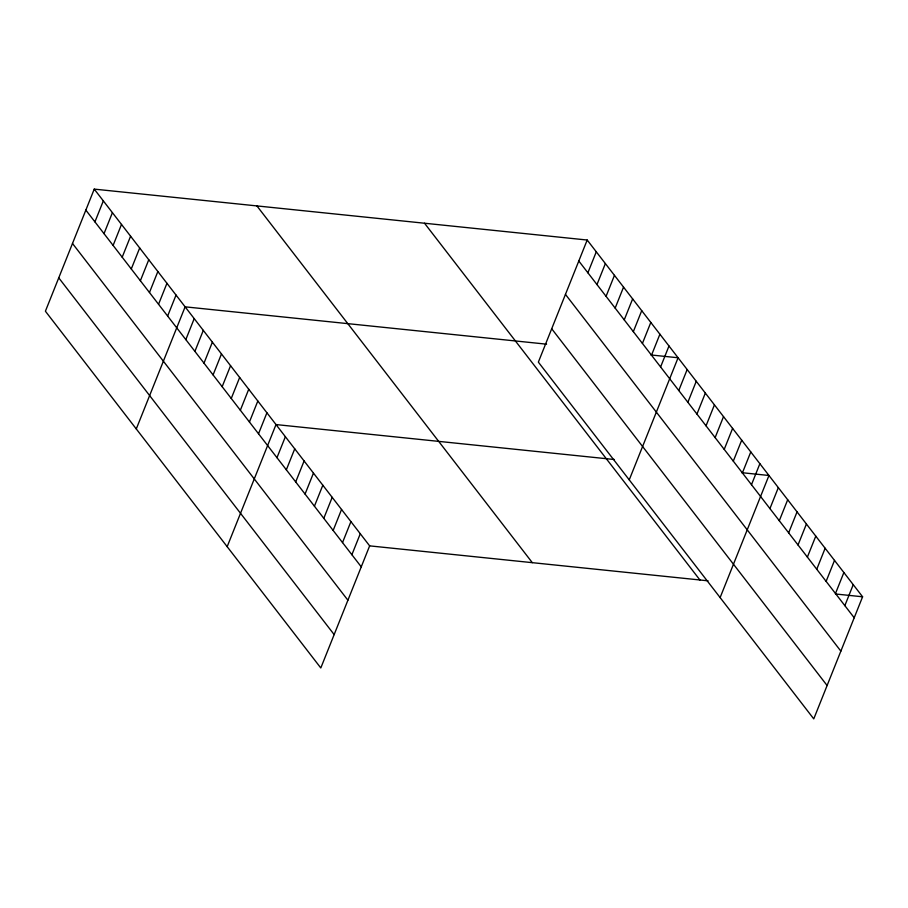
<?xml version="1.0" encoding="UTF-8"?>
<svg xmlns="http://www.w3.org/2000/svg" width="908" height="908" viewBox="0 0 908 908"><rect width="100%" height="100%" fill="white"/><g stroke="black" fill="none" stroke-linecap="round" stroke-linejoin="round"><path stroke-width="1.36" d="M94.239 189.114L45.4 311.217L320.808 667.97L369.647 545.867L94.239 189.114L587.192 240.03L862.6 596.783L813.761 718.886L538.353 362.133L587.192 240.03M94.931 221.87L103.33 200.884M104.023 233.64L112.41 212.665M113.114 245.421L121.502 224.435M122.194 257.191L130.593 236.205M131.285 268.961L139.684 247.975M140.377 280.731L148.764 259.756M149.468 292.512L157.856 271.526M158.548 304.282L166.947 283.296M167.639 316.052L176.038 295.066M136.279 428.939L185.118 306.836L546.582 344.177M185.822 339.603L194.21 318.617M194.902 351.373L203.301 330.387M203.994 363.143L212.381 342.157M213.085 374.913L221.473 353.927M222.165 386.683L230.564 365.708M231.256 398.464L239.655 377.478M240.348 410.234L248.735 389.248M249.439 422.004L257.827 401.018M258.519 433.774L266.918 412.799M227.17 546.673L276.009 424.569L614.421 459.527M276.974 457.677L285.373 436.703M286.338 469.811L294.737 448.824M295.702 481.944L304.101 460.958M305.065 494.066L313.464 473.091M314.429 506.199L322.828 485.212M323.793 518.332L332.192 497.346M333.157 530.454L341.556 509.479M342.52 542.587L350.919 521.601M351.884 554.72L360.283 533.734M587.885 272.797L596.284 251.811M596.976 284.567L605.375 263.581M606.067 296.337L614.455 275.351M615.159 308.107L623.546 287.121M624.239 319.888L632.638 298.902M633.33 331.658L641.729 310.672M642.421 343.428L650.809 322.442M651.513 355.198L659.9 334.212M660.593 366.968L668.992 345.993M629.244 479.867L678.083 357.763L650.968 354.96M678.775 390.519L687.163 369.533M687.867 402.289L696.254 381.303M696.947 414.059L705.346 393.085M706.038 425.841L714.437 404.854M715.129 437.611L723.517 416.624M724.221 449.381L732.608 428.394M733.301 461.151L741.7 440.176M742.392 472.932L750.78 451.946M751.484 484.702L759.871 463.716M720.123 597.589L768.962 475.486L741.847 472.682M769.927 508.605L778.326 487.619M779.291 520.727L787.69 499.752M788.655 532.86L797.054 511.874M798.019 544.993L806.418 524.007M807.382 557.115L815.781 536.14M816.757 569.248L825.145 548.262M826.121 581.381L834.509 560.395M835.485 593.503L843.873 572.528M844.849 605.636L853.236 584.65M369.647 545.867L708.058 580.814M835.485 593.98L862.6 596.783M578.805 261.016L854.212 617.769M565.457 294.385L840.865 651.138M551.701 328.764L827.109 685.517M424.524 223.232L699.92 579.974M256.919 205.923L532.315 562.665M85.84 210.1L361.248 566.842M72.492 243.469L347.9 600.211M58.748 277.848L334.155 634.59"/></g></svg>
